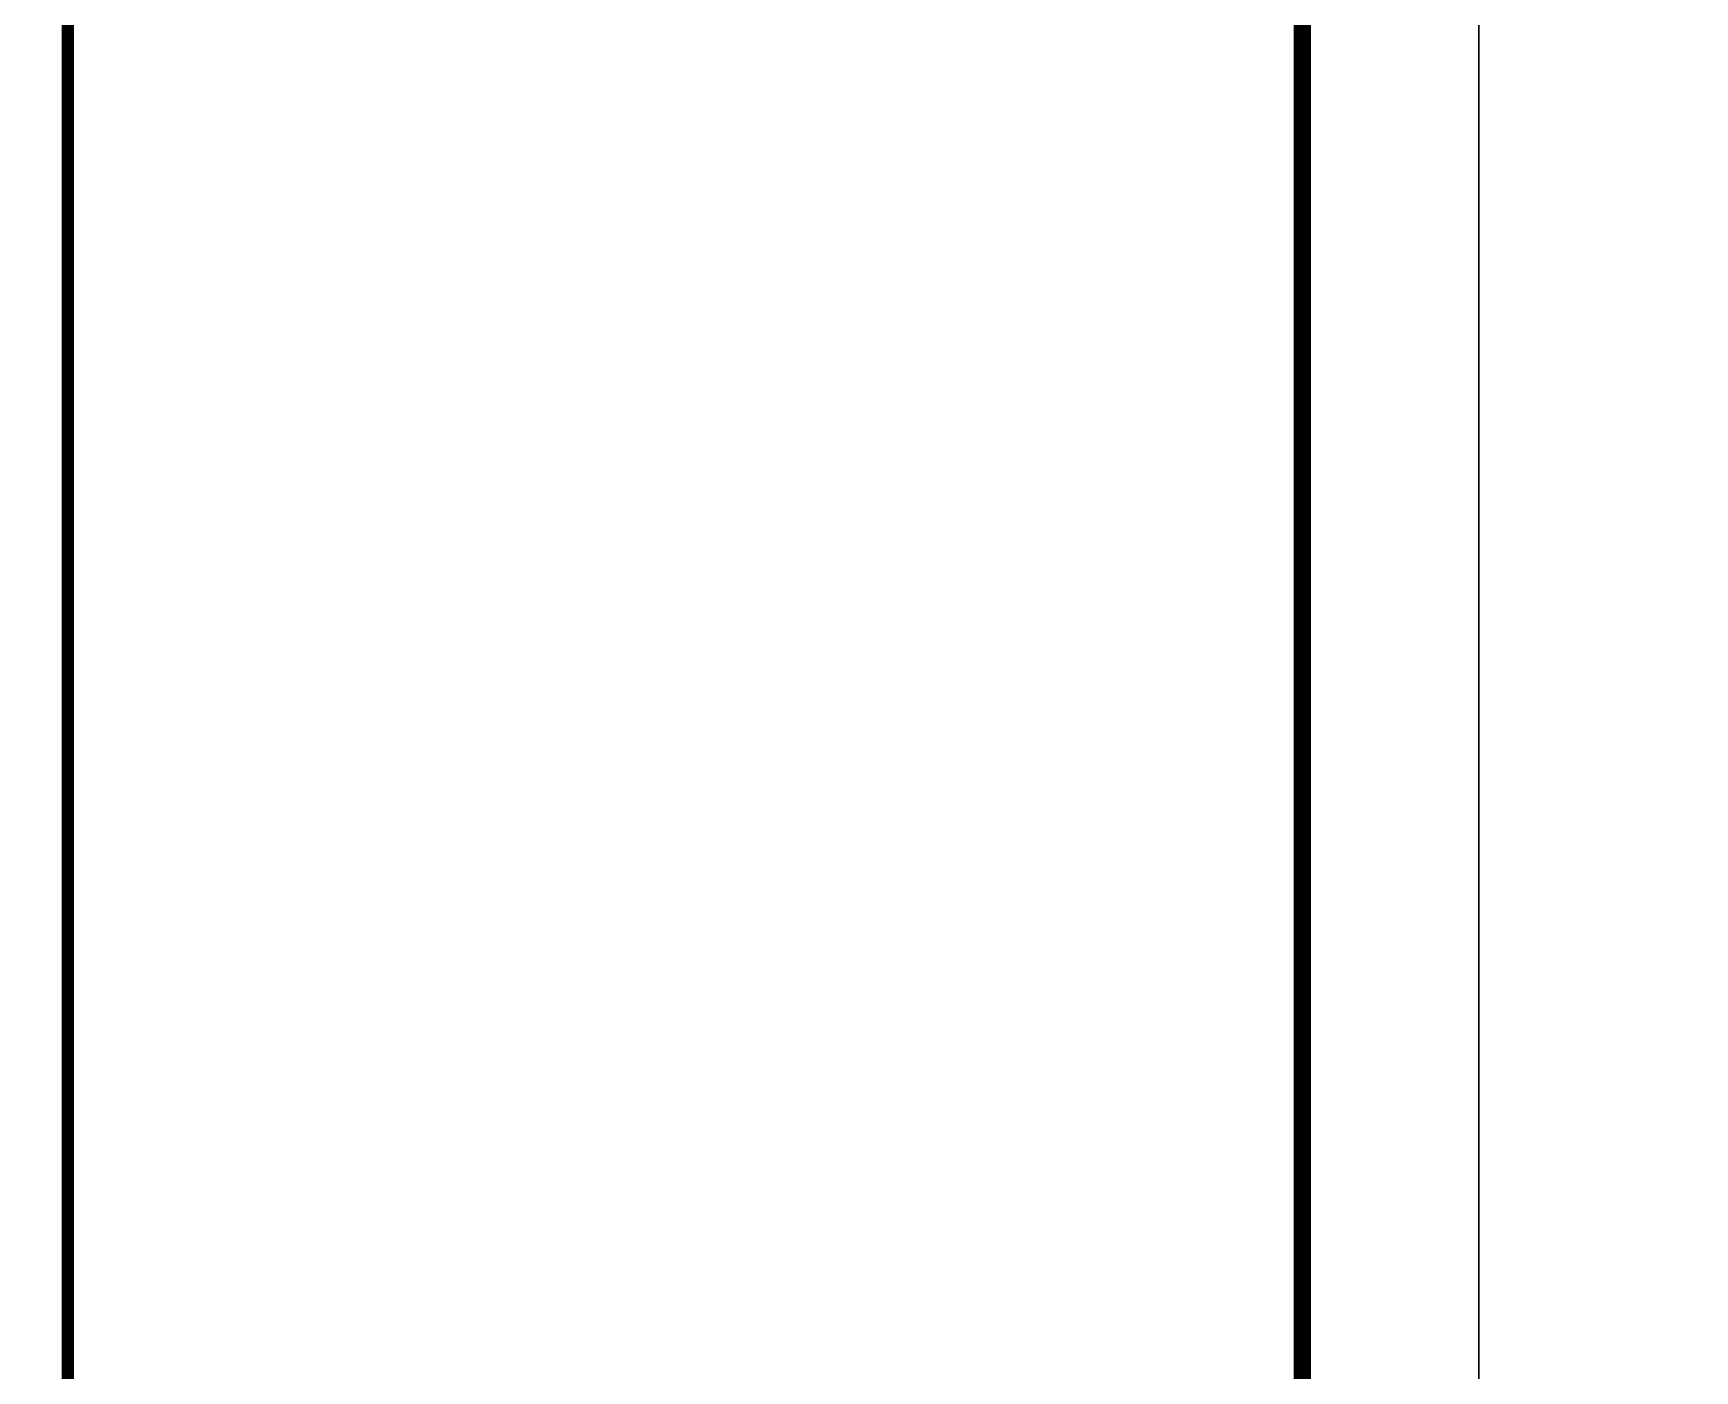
# Model space of a CAD drawing. Extents: x 3002737 to 4077523, y -995787 to -7267.
# Drawn here: x 3108640 to 3118060, y -742946 to -735365 of the extents above; entities that cross this region are included whole.
import ezdxf

# ---------------------------------------------------------------- set-up
doc = ezdxf.new("R2010")
doc.units = 0
doc.header["$LTSCALE"] = 1000
doc.header["$MEASUREMENT"] = 0
doc.layers.add('!!电气', color=1, linetype='CONTINUOUS')
doc.layers.add('yichutu', color=7, linetype='CONTINUOUS', true_color=0xffffff, plot=False)
doc.layers.add('图框', color=147, linetype='CONTINUOUS', lineweight=20)

# ---------------------------------------------------------------- blocks, each defined once
blk = doc.blocks.new('A$C086A1D60')
at = {"layer": '图框', "const_width": 70}
blk.add_lwpolyline([(0, 0), (0, 57400)], dxfattribs=at)

msp = doc.modelspace()

# ---------------------------------------------------------------- linework, layer by layer
at = {"layer": 'yichutu', "color": 7, "true_color": 0xffffff}
for points in [[(3032735, -758186.6), (3032735, -698786.6), (3116835, -698786.6), (3116835, -758186.6)], [(3116835, -758186.6), (3116835, -698786.6), (3200935, -698786.6), (3200935, -758186.6)]]:
    msp.add_lwpolyline(points, close=True, dxfattribs=at)
at = {"layer": '图框'}
for points in [[(3032735, -698786.6), (3116835, -698786.6), (3116835, -758186.6), (3032735, -758186.6)], [(3032735, -698786.6), (3116835, -698786.6), (3116835, -758186.6), (3032735, -758186.6)], [(3116835, -698786.6), (3200935, -698786.6), (3200935, -758186.6), (3116835, -758186.6)], [(3116835, -698786.6), (3200935, -698786.6), (3200935, -758186.6), (3116835, -758186.6)]]:
    msp.add_lwpolyline(points, close=True, dxfattribs=at)
at = {"layer": '图框', "const_width": 100}
msp.add_lwpolyline([(3115835, -757186.6), (3115835, -699786.6), (3035235, -699786.6), (3035235, -757186.6)], close=True, dxfattribs=at)

# ---------------------------------------------------------------- block references
at = {"layer": '!!电气'}
msp.add_blockref('A$C086A1D60', (3108835, -757186.6), dxfattribs=at)

doc.saveas('drawing.dxf')
